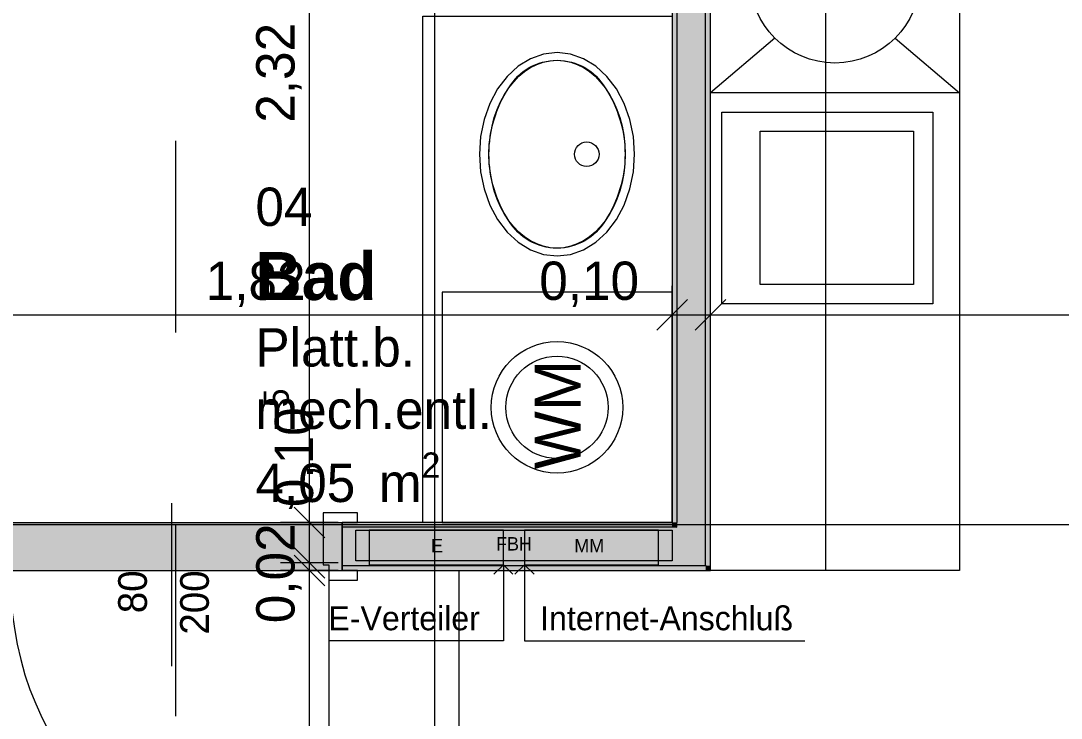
# Model space of a CAD drawing. Header units: metres. Extents: x -3 to 205, y -18 to 45.
# Drawn here: x 46.321 to 49.035, y -4.509 to -2.691 of the extents above; entities that cross this region are included whole.
import ezdxf

# ---------------------------------------------------------------- set-up
doc = ezdxf.new("R2010")
doc.units = ezdxf.units.M
doc.header["$MEASUREMENT"] = 0
for name, pattern in [('Achse', [0.004, 0.002, -0.001, 0, -0.001]), ('Baufluchtlinie', [0.013, 0.008, -0.005]), ('Schnittlinie', [0.006, 0.003, -0.0015, 0, -0.0015]), ('Strichlinie mittel', [0.003, 0.002, -0.001]), ('Untersicht', [0.001, 0.0005, -0.0005])]:
    doc.linetypes.add(name, pattern=pattern)
for name, color, linetype in [('1._1.Stock  PP STG2_4_000 Achsraster', 7, 'Continuous'), ('1._1.Stock  PP STG2_4_130 Wand Innen', 7, 'Continuous'), ('1._1.Stock  PP STG2_4_530 Küche', 7, 'Continuous'), ('1._1.Stock  PP STG2_4_540 Sanitäreinrichtung', 7, 'Continuous'), ('1._1.Stock  PP STG2_4_620 Haustechnik Installation', 7, 'Continuous'), ('1._1.Stock  PP STG2_4_630 Elektrische Installation', 7, 'Continuous'), ('1._1.Stock  PP STG2_4_810 Raum', 7, 'Continuous'), ('1._1.Stock  PP STG2_4_815 Raumbegrenzung', 7, 'Continuous'), ('1._1.Stock  PP STG2_4_851 Marker Schnitt', 7, 'Continuous'), ('1._1.Stock  PP STG2_4_945 Einreichplan Beschriftung', 7, 'Continuous'), ('1._1.Stock  PP STG2_4_950 Polierplan Bemaßung', 7, 'Continuous')]:
    doc.layers.add(name, color=color, linetype=linetype)
doc.styles.add('ERSTELLTER_STIL_2', font='')
doc.styles.add('ERSTELLTER_STIL_6', font='')
doc.styles.add('ERSTELLTER_STIL_8', font='')
doc.styles.get('ERSTELLTER_STIL_2').set_extended_font_data('Eurostile')
doc.styles.get('ERSTELLTER_STIL_6').set_extended_font_data('Eurostile', bold=True)
doc.styles.get('ERSTELLTER_STIL_8').set_extended_font_data('Muli')

msp = doc.modelspace()

# ---------------------------------------------------------------- hatches: boundary and pattern name
at = {"layer": '1._1.Stock  PP STG2_4_130 Wand Innen', "linetype": 'Continuous', "lineweight": 13, "true_color": 0xfb02fe}
for points in [[(48.0325, -3.9987), (48.0325, -1.6787), (48.02, -1.6787), (48.02, -3.9987)], [(48.12, -4.1112), (48.12, -1.6787), (48.1075, -1.6787), (48.1075, -4.1081), (48.11, -4.1112)], [(47.16, -4.0112), (48.02, -4.0112), (48.02, -3.9987), (47.16, -3.9987)], [(48.02, -3.9987), (48.03, -4.0112), (48.0325, -4.0112), (48.0325, -3.9987)], [(48.03, -4.0112), (48.02, -3.9987), (48.02, -4.0112)], [(47.16, -4.1112), (47.16, -4.1237), (48.1075, -4.1237), (48.1075, -4.1112)], [(48.1075, -4.1112), (48.11, -4.1112), (48.1075, -4.1081)], [(48.11, -4.1112), (48.1075, -4.1112), (48.1075, -4.1237), (48.12, -4.1237)], [(48.12, -4.1112), (48.11, -4.1112), (48.12, -4.1237)]]:
    msp.add_hatch(color=6, dxfattribs=at).paths.add_polyline_path(points)
at = {"layer": '1._1.Stock  PP STG2_4_130 Wand Innen', "linetype": 'Continuous', "lineweight": 13, "true_color": 0xffaa00}
for points in [[(48.1075, -4.0112), (48.1075, -1.6787), (48.0325, -1.6787), (48.0325, -4.0112)], [(47.16, -4.1112), (48.0325, -4.1112), (48.0325, -4.0143), (48.03, -4.0112), (47.16, -4.0112)], [(48.03, -4.0112), (48.0325, -4.0143), (48.0325, -4.0112)], [(48.0325, -4.0112), (48.0325, -4.0143), (48.1075, -4.1081), (48.1075, -4.0112)], [(48.1075, -4.1081), (48.0325, -4.0143), (48.0325, -4.1112), (48.1075, -4.1112)]]:
    msp.add_hatch(color=40, dxfattribs=at).paths.add_polyline_path(points)
at = {"layer": '1._1.Stock  PP STG2_4_130 Wand Innen', "linetype": 'Continuous', "lineweight": 0, "true_color": 0xffffff}
msp.add_hatch(color=7, dxfattribs=at).paths.add_polyline_path([(47.16, -3.9987), (46.27, -3.9987), (46.27, -4.1237), (47.16, -4.1237)])
at = {"layer": '1._1.Stock  PP STG2_4_620 Haustechnik Installation', "linetype": 'Continuous', "lineweight": 0, "true_color": 0x3f0000}
msp.add_hatch(color=18, dxfattribs=at).paths.add_polyline_path([(47.195, -4.0187), (47.195, -4.0987), (48.02, -4.0987), (48.02, -4.0187)])
at = {"layer": '1._1.Stock  PP STG2_4_630 Elektrische Installation', "linetype": 'Continuous', "lineweight": 0, "true_color": 0x3f1b00}
for points in [[(47.58, -4.1087), (47.58, -4.0187), (47.23, -4.0187), (47.23, -4.1087)], [(47.985, -4.1087), (47.985, -4.0187), (47.635, -4.0187), (47.635, -4.1087)]]:
    msp.add_hatch(color=28, dxfattribs=at).paths.add_polyline_path(points)

# ---------------------------------------------------------------- linework, layer by layer
at = {"layer": '1._1.Stock  PP STG2_4_000 Achsraster', "color": 5, "linetype": 'Continuous', "lineweight": 0, "ltscale": 1000}
for p, q in [((47.4, 1.9963), (47.4, -16.0037)), ((30.9, -4.0037), (53.4, -4.0037))]:
    msp.add_line(p, q, dxfattribs=at)
at = {"layer": '1._1.Stock  PP STG2_4_130 Wand Innen', "color": 7, "linetype": 'Continuous', "lineweight": 18, "ltscale": 1000}
for p, q in [((48.0325, -1.6787), (48.0325, -3.9987)), ((48.1075, -4.0112), (48.1075, -1.6787)), ((47.16, -3.9987), (47.16, -4.0112)), ((47.16, -3.9987), (47.16, -4.0112)), ((47.16, -3.9987), (47.16, -4.0112)), ((48.03, -4.0112), (47.16, -4.0112)), ((47.16, -4.0112), (47.16, -4.1112)), ((47.16, -4.0112), (47.16, -4.1112)), ((47.16, -4.0112), (47.16, -4.1112)), ((48.0325, -4.0112), (48.03, -4.0112)), ((48.0325, -4.0112), (48.0325, -3.9987)), ((48.0325, -4.0112), (48.0325, -3.9987)), ((48.1075, -4.1081), (48.1075, -4.0112)), ((48.1075, -4.1081), (48.1075, -4.0112)), ((47.16, -4.1112), (48.0325, -4.1112)), ((47.16, -4.1112), (47.16, -4.1237)), ((47.16, -4.1112), (47.16, -4.1237)), ((47.16, -4.1112), (47.16, -4.1237)), ((48.0325, -4.1112), (48.1075, -4.1112)), ((48.1075, -4.1112), (48.1075, -4.1081)), ((48.1075, -4.1112), (48.1075, -4.1081))]:
    msp.add_line(p, q, dxfattribs=at)
at = {"layer": '1._1.Stock  PP STG2_4_130 Wand Innen', "color": 7, "linetype": 'Continuous', "lineweight": 13, "ltscale": 1000}
for p, q in [((46.715, -4.3737), (46.715, -3.9487)), ((47.11, -3.9737), (47.11, -4.1087)), ((47.2, -3.9737), (47.11, -3.9737)), ((47.2, -3.9987), (47.2, -3.9737)), ((47.16, -4.1237), (47.16, -3.9987)), ((47.16, -3.9987), (47.2, -3.9987)), ((47.11, -4.1087), (47.125, -4.1087)), ((47.125, -4.1087), (47.125, -4.1487)), ((47.2, -4.1237), (47.16, -4.1237)), ((47.2, -4.1487), (47.2, -4.1237)), ((47.125, -4.1487), (47.2, -4.1487)), ((47.125, -4.1487), (47.125, -4.9787))]:
    msp.add_line(p, q, dxfattribs=at)
at = {"layer": '1._1.Stock  PP STG2_4_130 Wand Innen', "color": 8, "linetype": 'Schnittlinie', "lineweight": 13, "ltscale": 1000}
for p, q in [((46.27, -3.9987), (47.16, -3.9987)), ((46.27, -4.1237), (47.16, -4.1237))]:
    msp.add_line(p, q, dxfattribs=at)
at = {"layer": '1._1.Stock  PP STG2_4_130 Wand Innen', "color": 7, "linetype": 'Continuous', "lineweight": 18, "ltscale": 1000, "flags": 128}
for points in [[(48.02, -1.6787), (48.02, -3.9987)], [(48.12, -4.1112), (48.12, -1.6787)], [(48.02, -3.9987), (47.16, -3.9987)], [(47.16, -4.1237), (48.12, -4.1237)], [(48.12, -4.1237), (48.12, -4.1112)]]:
    msp.add_lwpolyline(points, dxfattribs=at)
at = {"layer": '1._1.Stock  PP STG2_4_130 Wand Innen', "color": 7, "linetype": 'Continuous', "lineweight": 13, "ltscale": 1000}
msp.add_arc((47.125, -4.1487), 0.83, 180, 270, dxfattribs=at)
at = {"layer": '1._1.Stock  PP STG2_4_530 Küche', "color": 150, "linetype": 'Continuous', "lineweight": 13, "ltscale": 1000, "true_color": 0x0f7ffe}
for p, q in [((48.12, -4.1237), (48.12, -2.2787)), ((48.42, -2.2787), (48.42, -4.1237)), ((48.2879, -2.7358), (48.12, -2.8787)), ((48.6022, -2.7358), (48.77, -2.8787)), ((48.25, -3.3787), (48.25, -2.9787)), ((48.25, -2.9787), (48.65, -2.9787)), ((48.65, -2.9787), (48.65, -3.3787)), ((48.65, -3.3787), (48.25, -3.3787)), ((48.42, -4.1237), (48.12, -4.1237))]:
    msp.add_line(p, q, dxfattribs=at)
at = {"layer": '1._1.Stock  PP STG2_4_530 Küche', "color": 150, "linetype": 'Continuous', "lineweight": 13, "ltscale": 1000, "true_color": 0x0f7ffe, "flags": 128}
for points in [[(48.12, -4.1237), (48.12, -1.6787), (48.77, -1.6787), (48.77, -4.1237)], [(48.77, -2.2787), (48.77, -2.8787), (48.12, -2.8787), (48.12, -2.2787)], [(48.7, -2.9287), (48.7, -3.4287), (48.15, -3.4287), (48.15, -2.9287)]]:
    msp.add_lwpolyline(points, close=True, dxfattribs=at)
at = {"layer": '1._1.Stock  PP STG2_4_530 Küche', "color": 150, "linetype": 'Continuous', "lineweight": 13, "ltscale": 1000, "true_color": 0x0f7ffe}
msp.add_circle((48.445, -2.5787), 0.2222, dxfattribs=at)
at = {"layer": '1._1.Stock  PP STG2_4_540 Sanitäreinrichtung', "color": 150, "linetype": 'Continuous', "lineweight": 13, "ltscale": 1000, "true_color": 0x0f7ffe, "flags": 128}
msp.add_lwpolyline([(47.37, -3.9987), (47.37, -2.6787), (48.02, -2.6787), (48.02, -3.9987)], close=True, dxfattribs=at)
at = {"layer": '1._1.Stock  PP STG2_4_540 Sanitäreinrichtung', "color": 150, "linetype": 'Strichlinie mittel', "lineweight": 13, "ltscale": 1000, "true_color": 0x0f7ffe, "flags": 128}
msp.add_lwpolyline([(47.9225, -3.0387), (47.9195, -2.9927), (47.9103, -2.9481), (47.8954, -2.9062), (47.8752, -2.8684), (47.8502, -2.8357), (47.8213, -2.8092), (47.7893, -2.7897), (47.7552, -2.7777), (47.72, -2.7737), (47.6849, -2.7777), (47.6508, -2.7897), (47.6188, -2.8092), (47.5899, -2.8357), (47.5649, -2.8684), (47.5447, -2.9062), (47.5297, -2.9481), (47.5206, -2.9927), (47.5175, -3.0387), (47.5206, -3.0847), (47.5297, -3.1293), (47.5447, -3.1712), (47.5649, -3.209), (47.5899, -3.2417), (47.6188, -3.2682), (47.6508, -3.2877), (47.6849, -3.2997), (47.72, -3.3037), (47.7552, -3.2997), (47.7893, -3.2877), (47.8213, -3.2682), (47.8502, -3.2417), (47.8752, -3.209), (47.8954, -3.1712), (47.9103, -3.1293), (47.9195, -3.0847)], close=True, dxfattribs=at)
at = {"layer": '1._1.Stock  PP STG2_4_540 Sanitäreinrichtung', "color": 150, "linetype": 'Continuous', "lineweight": 13, "ltscale": 1000, "true_color": 0x0f7ffe, "flags": 128}
msp.add_lwpolyline([(47.8975, -3.0387, -0.146813), (47.8455, -3.2119, -0.265687), (47.72, -3.2837, -0.265687), (47.5945, -3.2119, -0.146813), (47.5425, -3.0387, -0.146813), (47.5945, -2.8655, -0.265687), (47.72, -2.7937, -0.265687), (47.8455, -2.8655, -0.146813)], format="xyb", close=True, dxfattribs=at)
at = {"layer": '1._1.Stock  PP STG2_4_540 Sanitäreinrichtung', "color": 150, "linetype": 'Baufluchtlinie', "lineweight": 13, "ltscale": 1000, "true_color": 0x0f7ffe, "flags": 128}
msp.add_lwpolyline([(48.02, -3.3987), (47.42, -3.3987), (47.42, -3.9987), (48.02, -3.9987)], close=True, dxfattribs=at)
at = {"layer": '1._1.Stock  PP STG2_4_540 Sanitäreinrichtung', "color": 150, "linetype": 'Continuous', "lineweight": 13, "ltscale": 1000, "true_color": 0x0f7ffe}
msp.add_circle((47.7975, -3.0387), 0.032, dxfattribs=at)
at = {"layer": '1._1.Stock  PP STG2_4_540 Sanitäreinrichtung', "color": 150, "linetype": 'Baufluchtlinie', "lineweight": 13, "ltscale": 1000, "true_color": 0x0f7ffe}
for radius in [0.1714, 0.1333]:
    msp.add_circle((47.72, -3.6987), radius, dxfattribs=at)
at = {"layer": '1._1.Stock  PP STG2_4_540 Sanitäreinrichtung', "color": 150, "linetype": 'Continuous', "lineweight": 13, "ltscale": 1000, "true_color": 0x0f7ffe}
msp.add_ellipse((47.72, -3.0387), major_axis=(0, 0.245), ratio=0.72449, dxfattribs=at)
at = {"layer": '1._1.Stock  PP STG2_4_620 Haustechnik Installation', "color": 7, "linetype": 'Achse', "lineweight": 13, "ltscale": 1000}
for p, q in [((47.195, -4.0187), (48.02, -4.0187)), ((47.195, -4.0987), (47.195, -4.0187)), ((48.02, -4.0187), (48.02, -4.0987)), ((48.02, -4.0987), (47.195, -4.0987))]:
    msp.add_line(p, q, dxfattribs=at)
at = {"layer": '1._1.Stock  PP STG2_4_630 Elektrische Installation', "color": 7, "linetype": 'Achse', "lineweight": 13, "ltscale": 1000, "flags": 128}
for points in [[(47.58, -4.1087), (47.58, -4.0187), (47.23, -4.0187), (47.23, -4.1087)], [(47.985, -4.1087), (47.985, -4.0187), (47.635, -4.0187), (47.635, -4.1087)]]:
    msp.add_lwpolyline(points, close=True, dxfattribs=at)
at = {"layer": '1._1.Stock  PP STG2_4_815 Raumbegrenzung', "color": 8, "linetype": 'Schnittlinie', "lineweight": 13, "ltscale": 1000, "flags": 128}
msp.add_lwpolyline([(47.465, -5.6537), (47.465, -4.1237), (48.12, -4.1237)], dxfattribs=at)
at = {"layer": '1._1.Stock  PP STG2_4_851 Marker Schnitt', "color": 7, "linetype": 'Untersicht', "lineweight": 13, "ltscale": 1000}
msp.add_line((46.725, 1.9963), (46.725, -15.6487), dxfattribs=at)
at = {"layer": '1._1.Stock  PP STG2_4_945 Einreichplan Beschriftung', "color": 92, "linetype": 'Continuous', "lineweight": 13, "ltscale": 1000}
for p, q in [((47.58, -4.1087), (47.555, -4.1337)), ((47.58, -4.1087), (47.58, -4.3073)), ((47.58, -4.1087), (47.605, -4.1337)), ((47.635, -4.1087), (47.61, -4.1337)), ((47.635, -4.1087), (47.635, -4.3073)), ((47.635, -4.1087), (47.66, -4.1337)), ((47.5297, -4.3073), (47.1239, -4.3073)), ((47.58, -4.3073), (47.5297, -4.3073)), ((47.635, -4.3073), (47.6761, -4.3073)), ((47.6761, -4.3073), (48.3666, -4.3073))]:
    msp.add_line(p, q, dxfattribs=at)
at = {"layer": '1._1.Stock  PP STG2_4_950 Polierplan Bemaßung', "color": 6, "linetype": 'Continuous', "lineweight": 13, "ltscale": 1000, "true_color": 0xfb02fe}
for p, q in [((47.074, -3.9987), (47.074, -1.6787)), ((48.02, -3.5321), (48.02, -3.3821)), ((48.12, -3.5321), (48.12, -3.3821)), ((48.06, -3.4171), (47.98, -3.4971)), ((48.16, -3.4171), (48.08, -3.4971)), ((46.2, -3.4571), (48.02, -3.4571)), ((48.02, -3.4571), (48.12, -3.4571)), ((48.12, -3.4571), (50.9739, -3.4571)), ((47.034, -3.9587), (47.114, -4.0387)), ((47.149, -3.9987), (46.999, -3.9987)), ((47.074, -4.1037), (47.074, -3.9987)), ((47.034, -4.0637), (47.114, -4.1437)), ((47.114, -4.1637), (47.034, -4.0837)), ((47.149, -4.1037), (46.999, -4.1037)), ((47.149, -4.1237), (46.999, -4.1237)), ((47.074, -4.1237), (47.074, -4.1037)), ((47.074, -5.6537), (47.074, -4.1237))]:
    msp.add_line(p, q, dxfattribs=at)

# ---------------------------------------------------------------- texts
at = {"layer": '1._1.Stock  PP STG2_4_130 Wand Innen', "color": 7, "linetype": 'Continuous', "lineweight": 13, "char_height": 0.075, "attachment_point": 9, "rotation": 90, "style": 'ERSTELLTER_STIL_2'}
for s, insert in [('\\A1;{\\pqr;\\pt0;\\fEurostile|b0|i0|c0|p0;\\W1.000000;80}', (46.6514, -4.1237)), ('\\A1;{\\pqr;\\pt0;\\fEurostile|b0|i0|c0|p0;\\W1.000000;200}', (46.813, -4.1237))]:
    msp.add_mtext(s, dxfattribs=dict(at, insert=insert))
at = {"layer": '1._1.Stock  PP STG2_4_540 Sanitäreinrichtung', "color": 150, "linetype": 'Continuous', "lineweight": 13, "true_color": 0x0f7ffe, "insert": (47.7217, -3.8601), "char_height": 0.12, "attachment_point": 4, "rotation": 90, "style": 'ERSTELLTER_STIL_8'}
msp.add_mtext('\\A1;{\\pql;\\fMuli|b0|i0|c0|p0;\\W1.000000;WM}', dxfattribs=at)
at = {"layer": '1._1.Stock  PP STG2_4_620 Haustechnik Installation', "color": 7, "linetype": 'Continuous', "lineweight": 13, "insert": (47.561, -4.0543), "char_height": 0.035, "attachment_point": 4, "style": 'ERSTELLTER_STIL_2'}
msp.add_mtext('\\A1;{\\pql;\\fEurostile|b0|i0|c0|p0;\\W1.000000;FBH}', dxfattribs=at)
at = {"layer": '1._1.Stock  PP STG2_4_630 Elektrische Installation', "color": 7, "linetype": 'Continuous', "lineweight": 13, "char_height": 0.035, "attachment_point": 4, "style": 'ERSTELLTER_STIL_2'}
for s, insert in [('\\A1;{\\pql;\\fEurostile|b0|i0|c0|p0;\\W1.000000;E}', (47.3913, -4.0593)), ('\\A1;{\\pql;\\fEurostile|b0|i0|c0|p0;\\W1.000000;MM}', (47.765, -4.0593))]:
    msp.add_mtext(s, dxfattribs=dict(at, insert=insert))
at = {"layer": '1._1.Stock  PP STG2_4_810 Raum', "color": 7, "linetype": 'Continuous', "lineweight": 13, "attachment_point": 1}
for s, insert, char_height, style in [('\\A1;{\\pql;\\pt0;\\fEurostile|b0|i0|c0|p0;\\W1.000000;04}', (46.9334, -3.1256), 0.1, 'ERSTELLTER_STIL_2'), ('\\A1;{\\pql;\\pt0;\\fEurostile|b1|i0|c0|p0;\\W1.000000;Bad}', (46.9334, -3.2938), 0.125, 'ERSTELLTER_STIL_6'), ('\\A1;{\\pql;\\pt0;\\fEurostile|b0|i0|c0|p0;\\W1.000000;Platt.b.}', (46.9334, -3.4922), 0.1, 'ERSTELLTER_STIL_2'), ('\\A1;{\\pql;\\pt0;\\fEurostile|b0|i0|c0|p0;\\W1.000000;mech.entl.}', (46.9334, -3.6547), 0.1, 'ERSTELLTER_STIL_2'), ('\\A1;{\\pql;\\pt0,0.05;\\fEurostile|b0|i0|c0|p0;\\W1.000000;4,05\\fEurostile|b0|i0|c0|p0;\\W1.000000;\\A1{\\H.66x;\\S^  ;}\\fEurostile|b0|i0|c0|p0;\\W1.000000; m\\fEurostile|b0|i0|c0|p0;\\W1.000000;\\A1{\\H.66x;\\S2^  ;}}', (46.9334, -3.8162), 0.1, 'ERSTELLTER_STIL_2')]:
    msp.add_mtext(s, dxfattribs=dict(at, insert=insert, char_height=char_height, style=style))
at = {"layer": '1._1.Stock  PP STG2_4_945 Einreichplan Beschriftung', "color": 92, "linetype": 'Continuous', "lineweight": 13, "char_height": 0.0625, "attachment_point": 7, "style": 'ERSTELLTER_STIL_2'}
for s, insert in [('\\A1;{\\pql;\\fEurostile|b0|i0|c0|p0;\\W1.000000;E-Verteiler}', (47.1239, -4.2806)), ('\\A1;{\\pql;\\fEurostile|b0|i0|c0|p0;\\W1.000000;Internet-Anschluß}', (47.6761, -4.2806))]:
    msp.add_mtext(s, dxfattribs=dict(at, insert=insert))
at = {"layer": '1._1.Stock  PP STG2_4_950 Polierplan Bemaßung', "color": 6, "linetype": 'Continuous', "lineweight": 13, "true_color": 0xfb02fe, "char_height": 0.1, "width": 0.306373, "attachment_point": 7, "rotation": 90, "style": 'ERSTELLTER_STIL_2'}
for s, insert in [('\\A1;{\\pql;\\fEurostile|b0|i0|c0|p0;\\W1.000000;2,32}', (47.054, -2.9566)), ('\\A1;{\\pql;\\fEurostile|b0|i0|c0|p0;\\W1.000000;0,02}', (47.054, -4.2613))]:
    msp.add_mtext(s, dxfattribs=dict(at, insert=insert))
at = {"layer": '1._1.Stock  PP STG2_4_950 Polierplan Bemaßung', "color": 6, "linetype": 'Continuous', "lineweight": 13, "true_color": 0xfb02fe, "char_height": 0.1, "width": 0.306373, "attachment_point": 7, "style": 'ERSTELLTER_STIL_2'}
for s, insert in [('\\A1;{\\pql;\\fEurostile|b0|i0|c0|p0;\\W1.000000;1,82}', (46.8037, -3.4371)), ('\\A1;{\\pql;\\fEurostile|b0|i0|c0|p0;\\W1.000000;0,10}', (47.6737, -3.4371))]:
    msp.add_mtext(s, dxfattribs=dict(at, insert=insert))
at = {"layer": '1._1.Stock  PP STG2_4_950 Polierplan Bemaßung', "color": 6, "linetype": 'Continuous', "lineweight": 13, "true_color": 0xfb02fe, "insert": (47.1129, -3.9587), "char_height": 0.1, "attachment_point": 7, "rotation": 90, "style": 'ERSTELLTER_STIL_2'}
msp.add_mtext('\\A1;{\\pql;\\fEurostile|b0|i0|c0|p0;\\W1.000000;0,10\\fEurostile|b0|i0|c0|p0;\\W1.000000;\\A1{\\H.66x;\\S5^  ;}}', dxfattribs=at)

doc.saveas('drawing.dxf')
